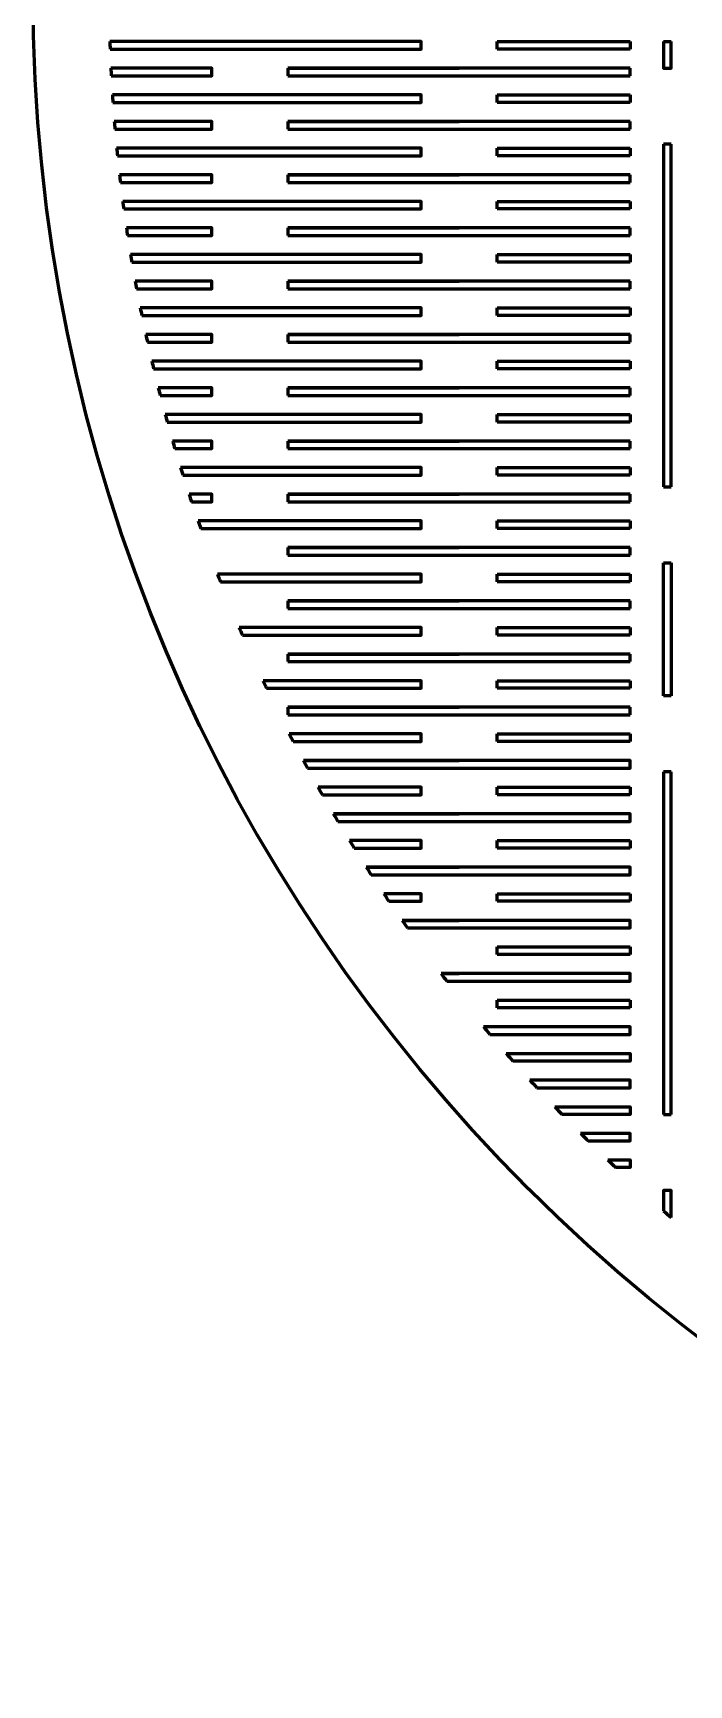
# Model space of a CAD drawing. Header units: millimetres. Extents: x -222 to 222, y -222 to 222.
# Drawn here: x -222.5 to -136.3, y -222.5 to -5.4 of the extents above; entities that cross this region are included whole.
import ezdxf

# ---------------------------------------------------------------- set-up
doc = ezdxf.new("R2010")
doc.units = ezdxf.units.MM
doc.linetypes.add('K5LT_BASIC', pattern=[0])

# ---------------------------------------------------------------- blocks, each defined once
blk = doc.blocks.new('U740')
at = {"color": 150, "linetype": 'K5LT_BASIC', "lineweight": 60, "true_color": 0x0080ff}
for p, q in [((-161.5, -133.5), (-161.5, -132.5)), ((-161.5, -132.5), (-144, -132.5)), ((-144, -133.5), (-161.5, -133.5)), ((-144, -132.5), (-144, -133.5))]:
    blk.add_line(p, q, dxfattribs=at)
blk = doc.blocks.new('U741')
at = {"color": 150, "linetype": 'K5LT_BASIC', "lineweight": 60, "true_color": 0x0080ff}
for p, q in [((-161.5, -126.5), (-161.5, -125.5)), ((-161.5, -125.5), (-144, -125.5)), ((-144, -125.5), (-144, -126.5)), ((-144, -126.5), (-161.5, -126.5))]:
    blk.add_line(p, q, dxfattribs=at)
blk = doc.blocks.new('U742')
at = {"color": 150, "linetype": 'K5LT_BASIC', "lineweight": 60, "true_color": 0x0080ff}
for p, q in [((-161.5, -119.5), (-161.5, -118.5)), ((-161.5, -118.5), (-144, -118.5)), ((-144, -118.5), (-144, -119.5)), ((-144, -119.5), (-161.5, -119.5))]:
    blk.add_line(p, q, dxfattribs=at)
blk = doc.blocks.new('U743')
at = {"color": 150, "linetype": 'K5LT_BASIC', "lineweight": 60, "true_color": 0x0080ff}
for p, q in [((-161.5, -112.5), (-161.5, -111.5)), ((-161.5, -111.5), (-144, -111.5)), ((-144, -112.5), (-161.5, -112.5)), ((-144, -111.5), (-144, -112.5))]:
    blk.add_line(p, q, dxfattribs=at)
blk = doc.blocks.new('U744')
at = {"color": 150, "linetype": 'K5LT_BASIC', "lineweight": 60, "true_color": 0x0080ff}
for p, q in [((-161.5, -105.5), (-161.5, -104.5)), ((-161.5, -104.5), (-144, -104.5)), ((-144, -105.5), (-161.5, -105.5)), ((-144, -104.5), (-144, -105.5))]:
    blk.add_line(p, q, dxfattribs=at)
blk = doc.blocks.new('U745')
at = {"color": 150, "linetype": 'K5LT_BASIC', "lineweight": 60, "true_color": 0x0080ff}
for p, q in [((-161.5, -98.5), (-161.5, -97.5)), ((-161.5, -97.5), (-144, -97.5)), ((-144, -97.5), (-144, -98.5)), ((-144, -98.5), (-161.5, -98.5))]:
    blk.add_line(p, q, dxfattribs=at)
blk = doc.blocks.new('U746')
at = {"color": 150, "linetype": 'K5LT_BASIC', "lineweight": 60, "true_color": 0x0080ff}
for p, q in [((-144, -94), (-189, -94)), ((-189, -94), (-189, -95)), ((-189, -95), (-144, -95)), ((-144, -95), (-144, -94))]:
    blk.add_line(p, q, dxfattribs=at)
blk = doc.blocks.new('U747')
at = {"color": 150, "linetype": 'K5LT_BASIC', "lineweight": 60, "true_color": 0x0080ff}
for p, q in [((-161.5, -91.5), (-161.5, -90.5)), ((-161.5, -90.5), (-144, -90.5)), ((-144, -90.5), (-144, -91.5)), ((-144, -91.5), (-161.5, -91.5))]:
    blk.add_line(p, q, dxfattribs=at)
blk = doc.blocks.new('U748')
at = {"color": 150, "linetype": 'K5LT_BASIC', "lineweight": 60, "true_color": 0x0080ff}
for p, q in [((-144, -87), (-189, -87)), ((-189, -87), (-189, -88)), ((-189, -88), (-144, -88)), ((-144, -88), (-144, -87))]:
    blk.add_line(p, q, dxfattribs=at)
blk = doc.blocks.new('U749')
at = {"color": 150, "linetype": 'K5LT_BASIC', "lineweight": 60, "true_color": 0x0080ff}
for p, q in [((-161.5, -84.5), (-161.5, -83.5)), ((-161.5, -83.5), (-144, -83.5)), ((-144, -84.5), (-161.5, -84.5)), ((-144, -83.5), (-144, -84.5))]:
    blk.add_line(p, q, dxfattribs=at)
blk = doc.blocks.new('U750')
at = {"color": 150, "linetype": 'K5LT_BASIC', "lineweight": 60, "true_color": 0x0080ff}
for p, q in [((-144, -80), (-189, -80)), ((-189, -80), (-189, -81)), ((-144, -81), (-144, -80)), ((-189, -81), (-144, -81))]:
    blk.add_line(p, q, dxfattribs=at)
blk = doc.blocks.new('U751')
at = {"color": 150, "linetype": 'K5LT_BASIC', "lineweight": 60, "true_color": 0x0080ff}
for p, q in [((-161.5, -77.5), (-161.5, -76.5)), ((-161.5, -76.5), (-144, -76.5)), ((-144, -77.5), (-161.5, -77.5)), ((-144, -76.5), (-144, -77.5))]:
    blk.add_line(p, q, dxfattribs=at)
blk = doc.blocks.new('U752')
at = {"color": 150, "linetype": 'K5LT_BASIC', "lineweight": 60, "true_color": 0x0080ff}
for p, q in [((-144, -73), (-189, -73)), ((-189, -73), (-189, -74)), ((-144, -74), (-144, -73)), ((-189, -74), (-144, -74))]:
    blk.add_line(p, q, dxfattribs=at)
blk = doc.blocks.new('U753')
at = {"color": 150, "linetype": 'K5LT_BASIC', "lineweight": 60, "true_color": 0x0080ff}
for p, q in [((-161.5, -70.5), (-161.5, -69.5)), ((-161.5, -69.5), (-144, -69.5)), ((-144, -70.5), (-161.5, -70.5)), ((-144, -69.5), (-144, -70.5))]:
    blk.add_line(p, q, dxfattribs=at)
blk = doc.blocks.new('U754')
at = {"color": 150, "linetype": 'K5LT_BASIC', "lineweight": 60, "true_color": 0x0080ff}
for p, q in [((-144, -66), (-189, -66)), ((-189, -66), (-189, -67)), ((-189, -67), (-144, -67)), ((-144, -67), (-144, -66))]:
    blk.add_line(p, q, dxfattribs=at)
blk = doc.blocks.new('U755')
at = {"color": 150, "linetype": 'K5LT_BASIC', "lineweight": 60, "true_color": 0x0080ff}
for p, q in [((-161.5, -63.5), (-161.5, -62.5)), ((-161.5, -62.5), (-144, -62.5)), ((-144, -62.5), (-144, -63.5)), ((-144, -63.5), (-161.5, -63.5))]:
    blk.add_line(p, q, dxfattribs=at)
blk = doc.blocks.new('U756')
at = {"color": 150, "linetype": 'K5LT_BASIC', "lineweight": 60, "true_color": 0x0080ff}
for p, q in [((-144, -59), (-189, -59)), ((-189, -59), (-189, -60)), ((-189, -60), (-144, -60)), ((-144, -60), (-144, -59))]:
    blk.add_line(p, q, dxfattribs=at)
blk = doc.blocks.new('U757')
at = {"color": 150, "linetype": 'K5LT_BASIC', "lineweight": 60, "true_color": 0x0080ff}
for p, q in [((-161.5, -56.5), (-161.5, -55.5)), ((-161.5, -55.5), (-144, -55.5)), ((-144, -55.5), (-144, -56.5)), ((-144, -56.5), (-161.5, -56.5))]:
    blk.add_line(p, q, dxfattribs=at)
blk = doc.blocks.new('U758')
at = {"color": 150, "linetype": 'K5LT_BASIC', "lineweight": 60, "true_color": 0x0080ff}
for p, q in [((-144, -52), (-189, -52)), ((-189, -52), (-189, -53)), ((-144, -53), (-144, -52)), ((-189, -53), (-144, -53))]:
    blk.add_line(p, q, dxfattribs=at)
blk = doc.blocks.new('U759')
at = {"color": 150, "linetype": 'K5LT_BASIC', "lineweight": 60, "true_color": 0x0080ff}
for p, q in [((-161.5, -49.5), (-161.5, -48.5)), ((-161.5, -48.5), (-144, -48.5)), ((-144, -49.5), (-161.5, -49.5)), ((-144, -48.5), (-144, -49.5))]:
    blk.add_line(p, q, dxfattribs=at)
blk = doc.blocks.new('U760')
at = {"color": 150, "linetype": 'K5LT_BASIC', "lineweight": 60, "true_color": 0x0080ff}
for p, q in [((-144, -45), (-189, -45)), ((-189, -45), (-189, -46)), ((-144, -46), (-144, -45)), ((-189, -46), (-144, -46))]:
    blk.add_line(p, q, dxfattribs=at)
blk = doc.blocks.new('U761')
at = {"color": 150, "linetype": 'K5LT_BASIC', "lineweight": 60, "true_color": 0x0080ff}
for p, q in [((-161.5, -42.5), (-161.5, -41.5)), ((-161.5, -41.5), (-144, -41.5)), ((-144, -42.5), (-161.5, -42.5)), ((-144, -41.5), (-144, -42.5))]:
    blk.add_line(p, q, dxfattribs=at)
blk = doc.blocks.new('U762')
at = {"color": 150, "linetype": 'K5LT_BASIC', "lineweight": 60, "true_color": 0x0080ff}
for p, q in [((-144, -38), (-189, -38)), ((-189, -38), (-189, -39)), ((-189, -39), (-144, -39)), ((-144, -39), (-144, -38))]:
    blk.add_line(p, q, dxfattribs=at)
blk = doc.blocks.new('U763')
at = {"color": 150, "linetype": 'K5LT_BASIC', "lineweight": 60, "true_color": 0x0080ff}
for p, q in [((-161.5, -35.5), (-161.5, -34.5)), ((-161.5, -34.5), (-144, -34.5)), ((-144, -34.5), (-144, -35.5)), ((-144, -35.5), (-161.5, -35.5))]:
    blk.add_line(p, q, dxfattribs=at)
blk = doc.blocks.new('U764')
at = {"color": 150, "linetype": 'K5LT_BASIC', "lineweight": 60, "true_color": 0x0080ff}
for p, q in [((-144, -31), (-189, -31)), ((-189, -31), (-189, -32)), ((-189, -32), (-144, -32)), ((-144, -32), (-144, -31))]:
    blk.add_line(p, q, dxfattribs=at)
blk = doc.blocks.new('U765')
at = {"color": 150, "linetype": 'K5LT_BASIC', "lineweight": 60, "true_color": 0x0080ff}
for p, q in [((-161.5, -28.5), (-161.5, -27.5)), ((-161.5, -27.5), (-144, -27.5)), ((-144, -27.5), (-144, -28.5)), ((-144, -28.5), (-161.5, -28.5))]:
    blk.add_line(p, q, dxfattribs=at)
blk = doc.blocks.new('U766')
at = {"color": 150, "linetype": 'K5LT_BASIC', "lineweight": 60, "true_color": 0x0080ff}
for p, q in [((-144, -24), (-189, -24)), ((-189, -24), (-189, -25)), ((-189, -25), (-144, -25)), ((-144, -25), (-144, -24))]:
    blk.add_line(p, q, dxfattribs=at)
blk = doc.blocks.new('U767')
at = {"color": 150, "linetype": 'K5LT_BASIC', "lineweight": 60, "true_color": 0x0080ff}
for p, q in [((-161.5, -21.5), (-161.5, -20.5)), ((-161.5, -20.5), (-144, -20.5)), ((-144, -21.5), (-161.5, -21.5)), ((-144, -20.5), (-144, -21.5))]:
    blk.add_line(p, q, dxfattribs=at)
blk = doc.blocks.new('U768')
at = {"color": 150, "linetype": 'K5LT_BASIC', "lineweight": 60, "true_color": 0x0080ff}
for p, q in [((-144, -17), (-189, -17)), ((-189, -17), (-189, -18)), ((-144, -18), (-144, -17)), ((-189, -18), (-144, -18))]:
    blk.add_line(p, q, dxfattribs=at)
blk = doc.blocks.new('U769')
at = {"color": 150, "linetype": 'K5LT_BASIC', "lineweight": 60, "true_color": 0x0080ff}
for p, q in [((-161.5, -14.5), (-161.5, -13.5)), ((-161.5, -13.5), (-144, -13.5)), ((-144, -14.5), (-161.5, -14.5)), ((-144, -13.5), (-144, -14.5))]:
    blk.add_line(p, q, dxfattribs=at)
blk = doc.blocks.new('U770')
at = {"color": 150, "linetype": 'K5LT_BASIC', "lineweight": 60, "true_color": 0x0080ff}
for p, q in [((-144, -10), (-189, -10)), ((-189, -10), (-189, -11)), ((-144, -11), (-144, -10)), ((-189, -11), (-144, -11))]:
    blk.add_line(p, q, dxfattribs=at)
blk = doc.blocks.new('U771')
at = {"color": 150, "linetype": 'K5LT_BASIC', "lineweight": 60, "true_color": 0x0080ff}
for p, q in [((-161.5, -7.5), (-161.5, -6.5)), ((-161.5, -6.5), (-144, -6.5)), ((-144, -6.5), (-144, -7.5)), ((-144, -7.5), (-161.5, -7.5))]:
    blk.add_line(p, q, dxfattribs=at)
blk = doc.blocks.new('U772')
at = {"color": 150, "linetype": 'K5LT_BASIC', "lineweight": 60, "true_color": 0x0080ff}
for p, q in [((-138.63, -102.5), (-139.63, -102.5)), ((-139.63, -102.5), (-139.63, -147.5)), ((-138.63, -147.5), (-138.63, -102.5)), ((-139.63, -147.5), (-138.63, -147.5))]:
    blk.add_line(p, q, dxfattribs=at)
blk = doc.blocks.new('U773')
at = {"color": 150, "linetype": 'K5LT_BASIC', "lineweight": 60, "true_color": 0x0080ff}
for p, q in [((-139.63, -75), (-138.63, -75)), ((-139.63, -92.5), (-139.63, -75)), ((-138.63, -75), (-138.63, -92.5)), ((-138.63, -92.5), (-139.63, -92.5))]:
    blk.add_line(p, q, dxfattribs=at)
blk = doc.blocks.new('U774')
at = {"color": 150, "linetype": 'K5LT_BASIC', "lineweight": 60, "true_color": 0x0080ff}
for p, q in [((-138.63, -20), (-139.63, -20)), ((-139.63, -20), (-139.63, -65)), ((-138.63, -65), (-138.63, -20)), ((-139.63, -65), (-138.63, -65))]:
    blk.add_line(p, q, dxfattribs=at)
blk = doc.blocks.new('U582')
at = {"color": 150, "linetype": 'K5LT_BASIC', "lineweight": 60, "true_color": 0x0080ff}
for p, q in [((-171.5, -7.5), (-171.5, -6.5)), ((-161.5, -7.5), (-161.5, -6.5)), ((-189, -10), (-166.5, -10)), ((-171.5, -14.5), (-171.5, -13.5)), ((-161.5, -14.5), (-161.5, -13.5)), ((-189, -17), (-166.5, -17)), ((-171.5, -21.5), (-171.5, -20.5)), ((-161.5, -21.5), (-161.5, -20.5)), ((-189, -24), (-166.5, -24)), ((-171.5, -28.5), (-171.5, -27.5)), ((-161.5, -28.5), (-161.5, -27.5)), ((-189, -31), (-166.5, -31)), ((-171.5, -35.5), (-171.5, -34.5)), ((-161.5, -35.5), (-161.5, -34.5)), ((-189, -38), (-166.5, -38)), ((-171.5, -42.5), (-171.5, -41.5)), ((-161.5, -42.5), (-161.5, -41.5)), ((-189, -45), (-166.5, -45)), ((-171.5, -49.5), (-171.5, -48.5)), ((-161.5, -49.5), (-161.5, -48.5)), ((-189, -52), (-166.5, -52)), ((-171.5, -56.5), (-171.5, -55.5)), ((-161.5, -56.5), (-161.5, -55.5)), ((-189, -59), (-166.5, -59)), ((-171.5, -63.5), (-171.5, -62.5)), ((-161.5, -63.5), (-161.5, -62.5)), ((-189, -66), (-166.5, -66)), ((-171.5, -70.5), (-171.5, -69.5)), ((-161.5, -70.5), (-161.5, -69.5)), ((-189, -73), (-166.5, -73)), ((-171.5, -77.5), (-171.5, -76.5)), ((-161.5, -77.5), (-161.5, -76.5)), ((-189, -80), (-166.5, -80)), ((-171.5, -84.5), (-171.5, -83.5)), ((-161.5, -84.5), (-161.5, -83.5)), ((-189, -87), (-166.5, -87)), ((-171.5, -91.5), (-171.5, -90.5)), ((-161.5, -91.5), (-161.5, -90.5)), ((-189, -94), (-166.5, -94)), ((-171.5, -98.5), (-171.5, -97.5)), ((-161.5, -98.5), (-161.5, -97.5)), ((-186.96, -101), (-166.5, -101)), ((-171.5, -105.5), (-171.5, -104.5)), ((-161.5, -105.5), (-161.5, -104.5)), ((-183.01, -108), (-166.5, -108)), ((-171.5, -112.5), (-171.5, -111.5)), ((-161.5, -112.5), (-161.5, -111.5)), ((-178.69, -115), (-166.5, -115)), ((-171.5, -119.5), (-171.5, -118.5)), ((-161.5, -119.5), (-161.5, -118.5)), ((-173.99, -122), (-166.5, -122)), ((-161.5, -126.5), (-161.5, -125.5)), ((-168.86, -129), (-166.5, -129)), ((-161.5, -133.5), (-161.5, -132.5))]:
    blk.add_line(p, q, dxfattribs=at)
for points in [[(-212.37, -7.5), (-171.5, -7.5), (-171.5, -6.5), (-212.4, -6.5)], [(-139.63, -6.5), (-139.63, -10), (-138.63, -10), (-138.63, -6.5)], [(-212.22, -11), (-199, -11), (-199, -10), (-212.26, -10)], [(-212, -14.5), (-171.5, -14.5), (-171.5, -13.5), (-212.07, -13.5)], [(-211.74, -18), (-199, -18), (-199, -17), (-211.82, -17)], [(-211.41, -21.5), (-171.5, -21.5), (-171.5, -20.5), (-211.51, -20.5)], [(-211.02, -25), (-199, -25), (-199, -24), (-211.14, -24)], [(-210.58, -28.5), (-171.5, -28.5), (-171.5, -27.5), (-210.71, -27.5)], [(-210.08, -32), (-199, -32), (-199, -31), (-210.23, -31)], [(-209.51, -35.5), (-171.5, -35.5), (-171.5, -34.5), (-209.68, -34.5)], [(-208.89, -39), (-199, -39), (-199, -38), (-209.07, -38)], [(-208.21, -42.5), (-171.5, -42.5), (-171.5, -41.5), (-208.41, -41.5)], [(-207.46, -46), (-199, -46), (-199, -45), (-207.68, -45)], [(-206.65, -49.5), (-171.5, -49.5), (-171.5, -48.5), (-206.89, -48.5)], [(-205.78, -53), (-199, -53), (-199, -52), (-206.04, -52)], [(-204.85, -56.5), (-171.5, -56.5), (-171.5, -55.5), (-205.12, -55.5)], [(-203.85, -60), (-199, -60), (-199, -59), (-204.15, -59)], [(-202.79, -63.5), (-171.5, -63.5), (-171.5, -62.5), (-203.1, -62.5)], [(-201.66, -67), (-199, -67), (-199, -66), (-201.99, -66)], [(-200.46, -70.5), (-171.5, -70.5), (-171.5, -69.5), (-200.81, -69.5)], [(-197.86, -77.5), (-171.5, -77.5), (-171.5, -76.5), (-198.25, -76.5)], [(-194.98, -84.5), (-171.5, -84.5), (-171.5, -83.5), (-195.41, -83.5)], [(-191.79, -91.5), (-171.5, -91.5), (-171.5, -90.5), (-192.27, -90.5)], [(-188.29, -98.5), (-171.5, -98.5), (-171.5, -97.5), (-188.81, -97.5)], [(-186.42, -102), (-144, -102), (-144, -101), (-186.96, -101)], [(-184.46, -105.5), (-171.5, -105.5), (-171.5, -104.5), (-185.03, -104.5)], [(-182.42, -109), (-144, -109), (-144, -108), (-183.01, -108)], [(-180.28, -112.5), (-171.5, -112.5), (-171.5, -111.5), (-180.9, -111.5)], [(-178.05, -116), (-144, -116), (-144, -115), (-178.69, -115)], [(-175.72, -119.5), (-171.5, -119.5), (-171.5, -118.5), (-176.39, -118.5)], [(-173.28, -123), (-144, -123), (-144, -122), (-173.99, -122)], [(-168.1, -130), (-144, -130), (-144, -129), (-168.86, -129)], [(-162.44, -137), (-144, -137), (-144, -136), (-163.28, -136)], [(-160.3, -139.5), (-144, -139.5), (-144, -140.5), (-159.42, -140.5)], [(-156.27, -144), (-144, -144), (-144, -143), (-157.19, -143)], [(-153.93, -146.5), (-144, -146.5), (-144, -147.5), (-152.97, -147.5)], [(-149.52, -151), (-144, -151), (-144, -150), (-150.52, -150)], [(-146.95, -153.5), (-144, -153.5), (-144, -154.5), (-145.9, -154.5)], [(-138.63, -161.05), (-138.63, -157.5), (-139.63, -157.5), (-139.63, -160.19)]]:
    blk.add_lwpolyline(points, dxfattribs=at)
for name in ['U771', 'U770', 'U769', 'U768', 'U767', 'U774', 'U766', 'U765', 'U764', 'U763', 'U762', 'U761', 'U760', 'U759', 'U758', 'U757', 'U756', 'U755', 'U754', 'U753', 'U752', 'U773', 'U751', 'U750', 'U749', 'U748', 'U747', 'U746', 'U745', 'U772', 'U744', 'U743', 'U742', 'U741', 'U740']:
    blk.add_blockref(name, (0, 0))
blk = doc.blocks.new('U581')
at = {"color": 150, "linetype": 'K5LT_BASIC', "lineweight": 60, "true_color": 0x0080ff}
for start, end in [(181.7529, 182.0226), (182.6973, 182.9672), (183.6424, 183.9126), (184.5886, 184.8591), (185.536, 185.8069), (186.4849, 186.7563), (187.4356, 187.7076), (188.3884, 188.661), (189.3435, 189.6169), (190.3012, 190.5754), (191.2619, 191.537), (192.2258, 192.5018), (193.1932, 193.4703), (194.1645, 194.4427), (195.1399, 195.4194), (196.1198, 196.4007), (197.1046, 197.387), (198.0947, 198.3786), (199.0904, 199.3759), (201.1002, 201.3895), (203.1376, 203.4312), (205.2065, 205.5049), (207.3112, 207.6151), (208.3785, 208.6854), (209.4566, 209.7668), (210.5464, 210.8599), (211.6484, 211.9657), (212.7638, 213.085), (213.8932, 214.2187), (215.0379, 215.3678), (217.3771, 217.7172), (219.7918, 220.1436), (221.0313, 221.3897), (222.2945, 222.66), (223.5836, 223.9569), (224.9009, 225.2828), (226.2491, 226.6404), (228.9218, 229.2785)]:
    blk.add_arc((0, 0), 212.5, start, end, dxfattribs=at)
blk.add_blockref('U582', (0, 0))

msp = doc.modelspace()

# ---------------------------------------------------------------- linework, layer by layer
at = {"color": 150, "linetype": 'K5LT_BASIC', "lineweight": 60, "true_color": 0x0080ff}
msp.add_line((-139.63, -6.5), (-138.63, -6.5), dxfattribs=at)
msp.add_circle((0, 0), 222.5, dxfattribs=at)

# ---------------------------------------------------------------- block references
msp.add_blockref('U581', (0, 0))

doc.saveas('drawing.dxf')
